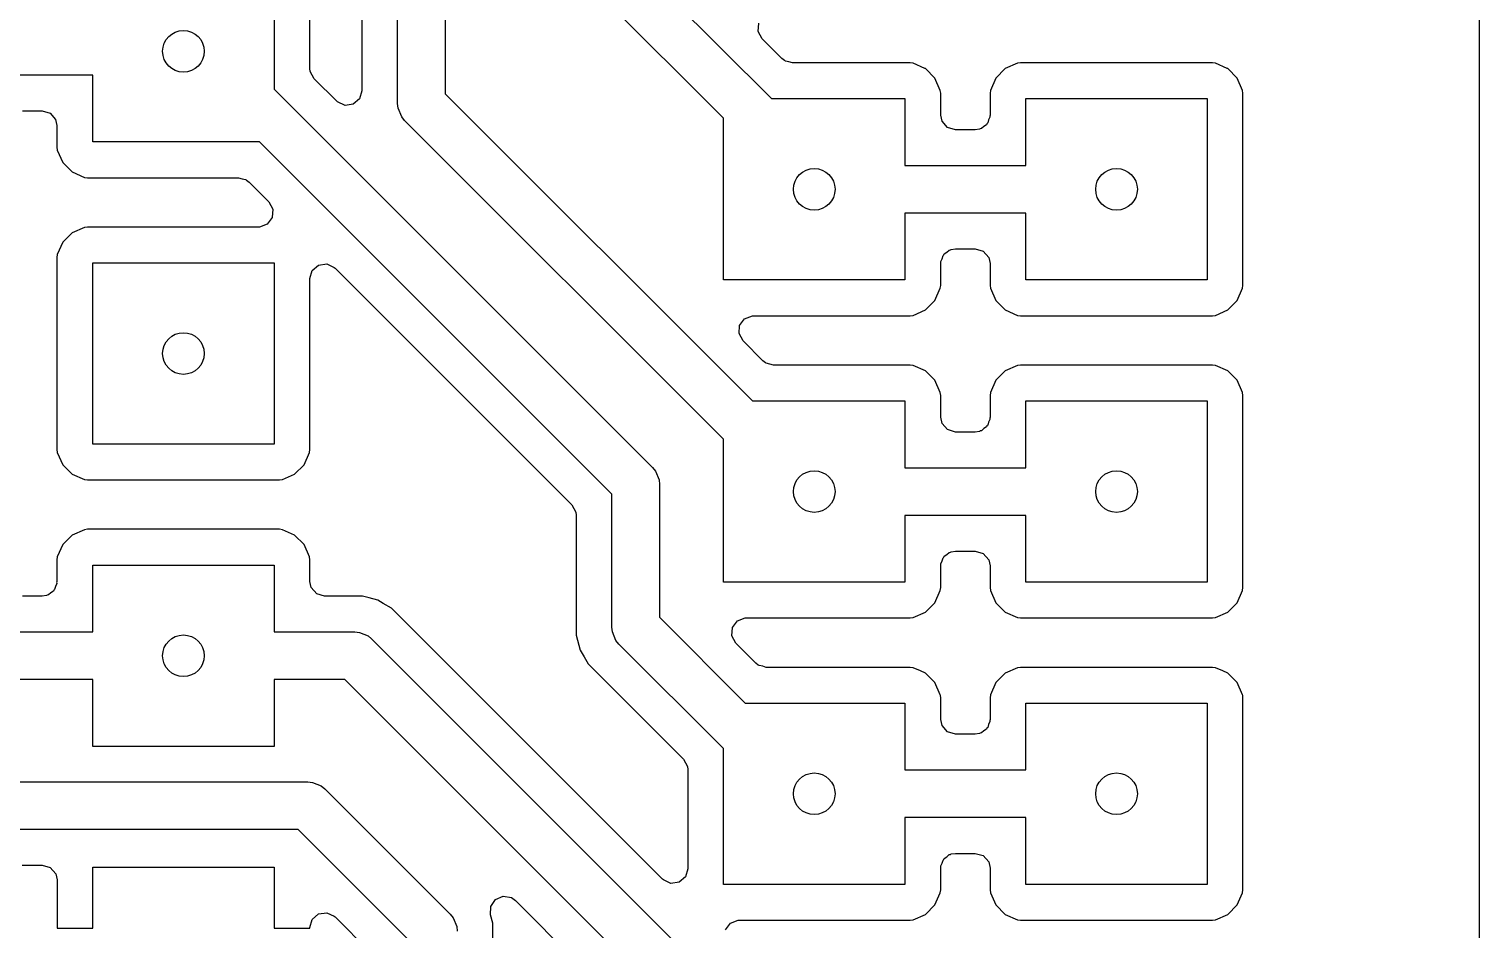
# Model space of a CAD drawing. Extents: x 0.22 to 2.58, y 0.22 to 2.18.
# Drawn here: x 2.1025 to 2.5821, y 0.9041 to 1.2019 of the extents above; entities that cross this region are included whole.
import ezdxf

# ---------------------------------------------------------------- set-up
doc = ezdxf.new("R2010")
doc.units = 0
doc.header["$MEASUREMENT"] = 0
doc.layers.add('BLACK', color=7, linetype='CONTINUOUS')

msp = doc.modelspace()

# ---------------------------------------------------------------- linework, layer by layer
at = {"layer": 'BLACK', "linetype": 'CONTINUOUS'}
for p, q in [((2.58211, 2.1772), (2.58211, 0.22278)), ((2.24016, 1.33465), (2.24016, 1.18043)), ((2.22441, 1.17717), (2.22441, 1.33138)), ((2.21258, 1.32446), (2.21258, 1.1814)), ((2.27953, 1.24736), (2.34806, 1.17882)), ((2.3322, 1.17241), (2.26609, 1.23853)), ((2.18354, 1.22449), (2.18354, 1.18192)), ((2.19537, 1.18885), (2.19537, 1.22625)), ((2.34364, 1.20107), (2.34384, 1.20381)), ((2.34496, 1.19865), (2.34364, 1.20107)), ((2.35154, 1.19208), (2.34496, 1.19865)), ((2.35235, 1.19142), (2.35154, 1.19208)), ((2.35245, 1.19139), (2.35235, 1.19142)), ((2.35265, 1.19125), (2.35245, 1.19139)), ((2.35383, 1.19099), (2.35265, 1.19125)), ((2.35499, 1.19065), (2.35383, 1.19099)), ((2.39397, 1.19065), (2.35499, 1.19065)), ((2.39496, 1.19053), (2.39397, 1.19065)), ((2.39397, 1.19065), (2.39397, 1.19065)), ((2.39879, 1.18885), (2.39496, 1.19053)), ((2.42945, 1.19053), (2.4254, 1.18875)), ((2.43044, 1.19065), (2.42945, 1.19053)), ((2.42945, 1.19053), (2.42945, 1.19053)), ((2.49397, 1.19065), (2.43044, 1.19065)), ((2.43044, 1.19065), (2.43044, 1.19065)), ((2.49496, 1.19053), (2.49397, 1.19065)), ((2.49879, 1.18885), (2.49496, 1.19053)), ((2.12354, 1.18661), (2.08354, 1.18661)), ((2.12354, 1.16449), (2.12354, 1.18661)), ((2.19549, 1.18781), (2.19537, 1.18885)), ((2.1968, 1.18539), (2.19549, 1.18781)), ((2.20424, 1.17795), (2.1968, 1.18539)), ((2.39901, 1.18875), (2.39879, 1.18885)), ((2.40213, 1.18562), (2.39901, 1.18875)), ((2.40392, 1.18157), (2.40213, 1.18562)), ((2.42228, 1.18562), (2.42049, 1.18157)), ((2.4254, 1.18875), (2.42228, 1.18562)), ((2.49901, 1.18875), (2.49879, 1.18885)), ((2.50213, 1.18562), (2.49901, 1.18875)), ((2.50392, 1.18157), (2.50213, 1.18562)), ((2.18354, 1.18192), (2.30872, 1.05675)), ((2.21258, 1.1814), (2.2118, 1.17877)), ((2.24016, 1.18043), (2.34177, 1.07882)), ((2.40404, 1.18059), (2.40392, 1.18157)), ((2.40392, 1.18157), (2.40392, 1.18157)), ((2.40392, 1.18157), (2.40392, 1.18157)), ((2.40404, 1.18058), (2.40404, 1.18059)), ((2.40404, 1.18059), (2.40404, 1.18059)), ((2.40404, 1.17341), (2.40404, 1.18058)), ((2.42049, 1.18157), (2.42037, 1.18059)), ((2.42037, 1.18059), (2.42037, 1.17341)), ((2.42049, 1.18157), (2.42049, 1.18157)), ((2.50404, 1.18059), (2.50392, 1.18157)), ((2.50392, 1.18157), (2.50392, 1.18157)), ((2.50392, 1.18157), (2.50392, 1.18157)), ((2.50404, 1.11705), (2.50404, 1.18059)), ((2.50404, 1.18059), (2.50404, 1.18059)), ((2.2045, 1.17772), (2.20424, 1.17795)), ((2.207, 1.17657), (2.2045, 1.17772)), ((2.20972, 1.17696), (2.207, 1.17657)), ((2.2118, 1.17877), (2.20972, 1.17696)), ((2.22456, 1.17563), (2.22441, 1.17717)), ((2.22574, 1.17279), (2.22456, 1.17563)), ((2.34806, 1.17882), (2.3922, 1.17882)), ((2.3922, 1.17882), (2.3922, 1.15669)), ((2.4322, 1.15669), (2.4322, 1.17882)), ((2.4322, 1.17882), (2.4922, 1.17882)), ((2.4922, 1.17882), (2.4922, 1.11882)), ((2.10026, 1.17478), (2.10371, 1.17478)), ((2.10371, 1.17478), (2.10683, 1.17478)), ((2.10683, 1.17478), (2.10947, 1.17401)), ((2.10947, 1.17401), (2.11127, 1.17193)), ((2.11127, 1.17193), (2.11171, 1.1699)), ((2.22672, 1.1716), (2.22574, 1.17279)), ((2.3322, 1.06611), (2.22672, 1.1716)), ((2.3322, 1.11882), (2.3322, 1.17241)), ((2.40448, 1.17138), (2.40404, 1.17341)), ((2.40628, 1.1693), (2.40448, 1.17138)), ((2.41933, 1.17053), (2.41918, 1.17021)), ((2.4196, 1.17077), (2.41933, 1.17053)), ((2.41989, 1.17176), (2.4196, 1.17077)), ((2.42032, 1.17271), (2.41989, 1.17176)), ((2.42037, 1.17341), (2.42027, 1.17306)), ((2.42027, 1.17306), (2.42032, 1.17271)), ((2.11171, 1.1699), (2.11171, 1.16272)), ((2.40892, 1.16852), (2.40628, 1.1693)), ((2.41549, 1.16852), (2.40892, 1.16852)), ((2.41687, 1.16872), (2.41549, 1.16852)), ((2.41711, 1.16887), (2.41687, 1.16872)), ((2.41752, 1.16896), (2.41711, 1.16887)), ((2.41831, 1.16965), (2.41752, 1.16896)), ((2.41918, 1.17021), (2.41831, 1.16965)), ((2.11171, 1.16272), (2.11171, 1.16272)), ((2.11171, 1.16272), (2.11183, 1.16173)), ((2.11183, 1.16173), (2.11183, 1.16173)), ((2.11183, 1.16173), (2.11361, 1.15769)), ((2.17871, 1.16449), (2.12354, 1.16449)), ((2.29528, 1.04792), (2.17871, 1.16449)), ((2.11361, 1.15769), (2.11361, 1.15769)), ((2.11361, 1.15769), (2.11674, 1.15456)), ((2.3922, 1.15669), (2.4322, 1.15669)), ((2.11674, 1.15456), (2.12079, 1.15277)), ((2.12079, 1.15277), (2.12178, 1.15266)), ((2.12178, 1.15266), (2.17178, 1.15266)), ((2.17178, 1.15266), (2.17294, 1.15232)), ((2.17294, 1.15232), (2.17412, 1.15206)), ((2.17412, 1.15206), (2.17432, 1.15191)), ((2.17432, 1.15191), (2.17442, 1.15188)), ((2.17442, 1.15188), (2.17524, 1.15123)), ((2.17524, 1.15123), (2.18181, 1.14465)), ((2.18181, 1.14465), (2.18313, 1.14224)), ((2.18313, 1.14224), (2.18293, 1.13949)), ((2.18128, 1.13729), (2.17871, 1.13633)), ((2.18293, 1.13949), (2.18128, 1.13729)), ((2.4322, 1.14094), (2.3922, 1.14094)), ((2.3922, 1.14094), (2.3922, 1.11882)), ((2.4322, 1.11882), (2.4322, 1.14094)), ((2.11674, 1.13442), (2.11361, 1.13129)), ((2.12079, 1.1362), (2.11674, 1.13442)), ((2.12178, 1.13632), (2.12079, 1.1362)), ((2.12079, 1.1362), (2.12079, 1.1362)), ((2.17836, 1.13632), (2.12178, 1.13632)), ((2.12178, 1.13632), (2.12178, 1.13632)), ((2.17871, 1.13633), (2.17836, 1.13632)), ((2.11183, 1.12724), (2.11171, 1.12625)), ((2.11361, 1.13129), (2.11183, 1.12724)), ((2.11183, 1.12724), (2.11183, 1.12724)), ((2.40508, 1.12711), (2.40523, 1.12743)), ((2.40523, 1.12743), (2.4061, 1.12799)), ((2.4061, 1.12799), (2.40689, 1.12867)), ((2.40689, 1.12867), (2.4073, 1.12876)), ((2.4073, 1.12876), (2.40754, 1.12892)), ((2.40754, 1.12892), (2.40892, 1.12911)), ((2.40892, 1.12911), (2.41549, 1.12911)), ((2.41549, 1.12911), (2.41813, 1.12834)), ((2.41813, 1.12834), (2.41993, 1.12626)), ((2.11171, 1.12625), (2.11171, 1.06272)), ((2.12354, 1.06449), (2.12354, 1.12449)), ((2.12354, 1.12449), (2.18354, 1.12449)), ((2.18354, 1.12449), (2.18354, 1.06449)), ((2.19615, 1.12194), (2.19823, 1.12374)), ((2.19823, 1.12374), (2.20095, 1.12414)), ((2.20095, 1.12414), (2.20345, 1.12299)), ((2.20345, 1.12299), (2.20371, 1.12276)), ((2.20371, 1.12276), (2.28201, 1.04445)), ((2.40404, 1.12423), (2.40414, 1.12457)), ((2.40404, 1.11705), (2.40404, 1.12423)), ((2.40409, 1.12493), (2.40452, 1.12587)), ((2.40414, 1.12457), (2.40409, 1.12493)), ((2.40452, 1.12587), (2.40481, 1.12687)), ((2.40481, 1.12687), (2.40508, 1.12711)), ((2.41993, 1.12626), (2.42037, 1.12423)), ((2.42037, 1.12423), (2.42037, 1.11705)), ((2.19537, 1.1193), (2.19615, 1.12194)), ((2.19537, 1.06272), (2.19537, 1.1193)), ((2.3922, 1.11882), (2.3322, 1.11882)), ((2.4922, 1.11882), (2.4322, 1.11882)), ((2.40213, 1.11202), (2.40392, 1.11606)), ((2.40392, 1.11606), (2.40404, 1.11705)), ((2.42037, 1.11705), (2.42037, 1.11705)), ((2.42037, 1.11705), (2.42049, 1.11606)), ((2.42049, 1.11606), (2.42049, 1.11606)), ((2.42049, 1.11606), (2.42228, 1.11202)), ((2.50213, 1.11202), (2.50392, 1.11606)), ((2.50392, 1.11606), (2.50404, 1.11705)), ((2.39496, 1.1071), (2.39901, 1.10889)), ((2.39901, 1.10889), (2.40213, 1.11202)), ((2.42228, 1.11202), (2.42228, 1.11202)), ((2.42228, 1.11202), (2.4254, 1.10889)), ((2.4254, 1.10889), (2.42945, 1.1071)), ((2.49496, 1.1071), (2.49901, 1.10889)), ((2.49901, 1.10889), (2.50213, 1.11202)), ((2.33734, 1.10107), (2.33754, 1.10381)), ((2.33754, 1.10381), (2.33919, 1.10601)), ((2.33919, 1.10601), (2.34176, 1.10698)), ((2.34176, 1.10698), (2.34211, 1.10699)), ((2.34211, 1.10699), (2.39397, 1.10699)), ((2.39397, 1.10699), (2.39496, 1.1071)), ((2.39397, 1.10699), (2.39397, 1.10699)), ((2.39397, 1.10699), (2.39397, 1.10699)), ((2.39496, 1.1071), (2.39496, 1.1071)), ((2.39496, 1.1071), (2.39496, 1.1071)), ((2.42945, 1.1071), (2.43044, 1.10699)), ((2.43044, 1.10699), (2.49397, 1.10699)), ((2.49397, 1.10699), (2.49496, 1.1071)), ((2.49397, 1.10699), (2.49397, 1.10699)), ((2.49397, 1.10699), (2.49397, 1.10699)), ((2.49496, 1.1071), (2.49496, 1.1071)), ((2.49496, 1.1071), (2.49496, 1.1071)), ((2.33866, 1.09865), (2.33734, 1.10107)), ((2.34524, 1.09208), (2.33866, 1.09865)), ((2.34605, 1.09142), (2.34524, 1.09208)), ((2.34615, 1.09139), (2.34605, 1.09142)), ((2.34635, 1.09125), (2.34615, 1.09139)), ((2.34753, 1.09099), (2.34635, 1.09125)), ((2.34869, 1.09065), (2.34753, 1.09099)), ((2.39397, 1.09065), (2.34869, 1.09065)), ((2.39496, 1.09053), (2.39397, 1.09065)), ((2.39397, 1.09065), (2.39397, 1.09065)), ((2.39901, 1.08875), (2.39496, 1.09053)), ((2.42945, 1.09053), (2.4254, 1.08875)), ((2.43044, 1.09065), (2.42945, 1.09053)), ((2.42945, 1.09053), (2.42945, 1.09053)), ((2.49397, 1.09065), (2.43044, 1.09065)), ((2.43044, 1.09065), (2.43044, 1.09065)), ((2.49496, 1.09053), (2.49397, 1.09065)), ((2.49901, 1.08875), (2.49496, 1.09053)), ((2.40213, 1.08562), (2.39901, 1.08875)), ((2.39901, 1.08875), (2.39901, 1.08875)), ((2.40392, 1.08157), (2.40213, 1.08562)), ((2.42228, 1.08562), (2.42049, 1.08157)), ((2.4254, 1.08875), (2.42228, 1.08562)), ((2.50213, 1.08562), (2.49901, 1.08875)), ((2.49901, 1.08875), (2.49901, 1.08875)), ((2.50392, 1.08157), (2.50213, 1.08562)), ((2.40404, 1.08059), (2.40392, 1.08157)), ((2.40392, 1.08157), (2.40392, 1.08157)), ((2.40392, 1.08157), (2.40392, 1.08157)), ((2.40404, 1.08058), (2.40404, 1.08059)), ((2.40404, 1.08059), (2.40404, 1.08059)), ((2.40404, 1.07341), (2.40404, 1.08058)), ((2.42049, 1.08157), (2.42037, 1.08059)), ((2.42037, 1.08059), (2.42037, 1.07341)), ((2.42049, 1.08157), (2.42049, 1.08157)), ((2.50404, 1.08059), (2.50392, 1.08157)), ((2.50392, 1.08157), (2.50392, 1.08157)), ((2.50392, 1.08157), (2.50392, 1.08157)), ((2.50404, 1.01705), (2.50404, 1.08059)), ((2.50404, 1.08059), (2.50404, 1.08059)), ((2.34177, 1.07882), (2.3922, 1.07882)), ((2.3922, 1.07882), (2.3922, 1.05669)), ((2.4322, 1.05669), (2.4322, 1.07882)), ((2.4322, 1.07882), (2.4922, 1.07882)), ((2.4922, 1.07882), (2.4922, 1.01882)), ((2.40448, 1.07138), (2.40404, 1.07341)), ((2.40628, 1.0693), (2.40448, 1.07138)), ((2.41831, 1.06965), (2.41752, 1.06896)), ((2.41918, 1.07021), (2.41831, 1.06965)), ((2.41933, 1.07053), (2.41918, 1.07021)), ((2.4196, 1.07077), (2.41933, 1.07053)), ((2.41989, 1.07176), (2.4196, 1.07077)), ((2.42032, 1.07271), (2.41989, 1.07176)), ((2.42037, 1.07341), (2.42027, 1.07306)), ((2.42027, 1.07306), (2.42032, 1.07271)), ((2.3322, 1.01882), (2.3322, 1.06611)), ((2.40892, 1.06852), (2.40628, 1.0693)), ((2.41549, 1.06852), (2.40892, 1.06852)), ((2.41687, 1.06872), (2.41549, 1.06852)), ((2.41711, 1.06887), (2.41687, 1.06872)), ((2.41752, 1.06896), (2.41711, 1.06887)), ((2.11171, 1.06272), (2.11171, 1.06272)), ((2.11171, 1.06272), (2.11183, 1.06173)), ((2.11183, 1.06173), (2.11183, 1.06173)), ((2.11183, 1.06173), (2.11361, 1.05769)), ((2.18354, 1.06449), (2.12354, 1.06449)), ((2.19347, 1.05769), (2.19526, 1.06173)), ((2.19526, 1.06173), (2.19537, 1.06272)), ((2.11361, 1.05769), (2.11361, 1.05769)), ((2.11361, 1.05769), (2.11674, 1.05456)), ((2.19034, 1.05456), (2.19347, 1.05769)), ((2.30872, 1.05675), (2.3097, 1.05556)), ((2.3097, 1.05556), (2.31087, 1.05272)), ((2.3922, 1.05669), (2.4322, 1.05669)), ((2.11674, 1.05456), (2.12079, 1.05277)), ((2.12079, 1.05277), (2.12178, 1.05266)), ((2.12178, 1.05266), (2.18531, 1.05266)), ((2.18531, 1.05266), (2.1863, 1.05277)), ((2.18531, 1.05266), (2.18531, 1.05266)), ((2.18531, 1.05266), (2.18531, 1.05266)), ((2.1863, 1.05277), (2.19034, 1.05456)), ((2.1863, 1.05277), (2.1863, 1.05277)), ((2.1863, 1.05277), (2.1863, 1.05277)), ((2.31087, 1.05272), (2.31102, 1.05118)), ((2.31102, 1.05118), (2.31102, 1.0072)), ((2.29528, 1.00394), (2.29528, 1.04792)), ((2.28201, 1.04445), (2.28333, 1.04203)), ((2.28333, 1.04203), (2.28344, 1.041)), ((2.28344, 1.041), (2.28344, 1.00134)), ((2.4322, 1.04094), (2.3922, 1.04094)), ((2.3922, 1.04094), (2.3922, 1.01882)), ((2.4322, 1.01882), (2.4322, 1.04094)), ((2.12079, 1.0362), (2.11674, 1.03442)), ((2.12178, 1.03632), (2.12079, 1.0362)), ((2.12079, 1.0362), (2.12079, 1.0362)), ((2.18531, 1.03632), (2.12178, 1.03632)), ((2.12178, 1.03632), (2.12178, 1.03632)), ((2.1863, 1.0362), (2.18531, 1.03632)), ((2.19034, 1.03442), (2.1863, 1.0362)), ((2.11361, 1.03129), (2.11183, 1.02724)), ((2.11674, 1.03442), (2.11361, 1.03129)), ((2.19034, 1.03442), (2.19034, 1.03442)), ((2.19347, 1.03129), (2.19034, 1.03442)), ((2.19526, 1.02724), (2.19347, 1.03129)), ((2.11183, 1.02724), (2.11171, 1.02625)), ((2.11183, 1.02724), (2.11183, 1.02724)), ((2.19537, 1.02626), (2.19526, 1.02724)), ((2.19526, 1.02724), (2.19526, 1.02724)), ((2.19526, 1.02724), (2.19526, 1.02724)), ((2.40452, 1.02587), (2.40481, 1.02687)), ((2.40481, 1.02687), (2.40508, 1.0271)), ((2.40508, 1.0271), (2.40523, 1.02743)), ((2.40523, 1.02743), (2.4061, 1.02799)), ((2.4061, 1.02799), (2.40689, 1.02867)), ((2.40689, 1.02867), (2.4073, 1.02876)), ((2.4073, 1.02876), (2.40754, 1.02892)), ((2.40754, 1.02892), (2.40892, 1.02911)), ((2.40892, 1.02911), (2.41549, 1.02911)), ((2.41549, 1.02911), (2.41813, 1.02834)), ((2.41813, 1.02834), (2.41993, 1.02626)), ((2.11171, 1.02625), (2.11171, 1.01907)), ((2.12354, 1.00236), (2.12354, 1.02449)), ((2.12354, 1.02449), (2.18354, 1.02449)), ((2.18354, 1.02449), (2.18354, 1.00236)), ((2.19537, 1.02625), (2.19537, 1.02626)), ((2.19537, 1.01907), (2.19537, 1.02625)), ((2.19537, 1.02625), (2.19537, 1.02625)), ((2.40404, 1.02423), (2.40414, 1.02457)), ((2.40404, 1.01705), (2.40404, 1.02423)), ((2.40409, 1.02493), (2.40452, 1.02587)), ((2.40414, 1.02457), (2.40409, 1.02493)), ((2.41993, 1.02626), (2.42037, 1.02423)), ((2.42037, 1.02423), (2.42037, 1.01705)), ((2.11123, 1.01743), (2.11094, 1.01644)), ((2.11166, 1.01838), (2.11123, 1.01743)), ((2.11171, 1.01907), (2.11161, 1.01873)), ((2.11161, 1.01873), (2.11166, 1.01838)), ((2.19582, 1.01705), (2.19537, 1.01907)), ((2.19762, 1.01497), (2.19582, 1.01705)), ((2.3922, 1.01882), (2.3322, 1.01882)), ((2.40392, 1.01606), (2.40404, 1.01705)), ((2.42037, 1.01705), (2.42037, 1.01705)), ((2.42037, 1.01705), (2.42049, 1.01606)), ((2.4922, 1.01882), (2.4322, 1.01882)), ((2.50392, 1.01606), (2.50404, 1.01705)), ((2.10683, 1.01419), (2.10026, 1.01419)), ((2.10821, 1.01439), (2.10683, 1.01419)), ((2.10844, 1.01454), (2.10821, 1.01439)), ((2.10886, 1.01463), (2.10844, 1.01454)), ((2.10964, 1.01532), (2.10886, 1.01463)), ((2.11052, 1.01588), (2.10964, 1.01532)), ((2.11067, 1.0162), (2.11052, 1.01588)), ((2.11094, 1.01644), (2.11067, 1.0162)), ((2.20026, 1.01419), (2.19762, 1.01497)), ((2.21283, 1.01419), (2.20026, 1.01419)), ((2.21499, 1.01361), (2.21283, 1.01419)), ((2.21283, 1.01419), (2.21283, 1.01419)), ((2.21784, 1.01285), (2.21499, 1.01361)), ((2.21961, 1.01183), (2.21784, 1.01285)), ((2.40213, 1.01202), (2.40392, 1.01606)), ((2.42049, 1.01606), (2.42049, 1.01606)), ((2.42049, 1.01606), (2.42228, 1.01202)), ((2.50213, 1.01202), (2.50392, 1.01606)), ((2.22234, 1.01026), (2.21961, 1.01183)), ((2.31204, 0.92055), (2.22234, 1.01026)), ((2.22234, 1.01026), (2.22234, 1.01026)), ((2.39496, 1.0071), (2.39901, 1.00889)), ((2.39901, 1.00889), (2.40213, 1.01202)), ((2.42228, 1.01202), (2.42228, 1.01202)), ((2.42228, 1.01202), (2.4254, 1.00889)), ((2.4254, 1.00889), (2.42945, 1.0071)), ((2.49496, 1.0071), (2.49901, 1.00889)), ((2.49901, 1.00889), (2.50213, 1.01202)), ((2.29543, 1.0024), (2.29528, 1.00394)), ((2.31102, 1.0072), (2.3394, 0.97882)), ((2.33498, 1.00107), (2.33518, 1.00381)), ((2.33518, 1.00381), (2.33683, 1.00601)), ((2.33683, 1.00601), (2.3394, 1.00698)), ((2.3394, 1.00698), (2.33975, 1.00699)), ((2.33975, 1.00699), (2.39397, 1.00699)), ((2.39397, 1.00699), (2.39496, 1.0071)), ((2.39397, 1.00699), (2.39397, 1.00699)), ((2.39397, 1.00699), (2.39397, 1.00699)), ((2.39496, 1.0071), (2.39496, 1.0071)), ((2.39496, 1.0071), (2.39496, 1.0071)), ((2.42945, 1.0071), (2.43044, 1.00699)), ((2.43044, 1.00699), (2.49397, 1.00699)), ((2.49397, 1.00699), (2.49496, 1.0071)), ((2.49397, 1.00699), (2.49397, 1.00699)), ((2.49397, 1.00699), (2.49397, 1.00699)), ((2.49496, 1.0071), (2.49496, 1.0071)), ((2.49496, 1.0071), (2.49496, 1.0071)), ((2.08354, 1.00236), (2.12354, 1.00236)), ((2.18354, 1.00236), (2.21024, 1.00236)), ((2.21024, 1.00236), (2.21177, 1.00221)), ((2.21177, 1.00221), (2.21461, 1.00104)), ((2.21461, 1.00104), (2.2158, 1.00006)), ((2.2158, 1.00006), (2.33704, 0.87882)), ((2.28344, 1.00134), (2.28479, 0.99633)), ((2.2966, 0.99956), (2.29543, 1.0024)), ((2.29758, 0.99837), (2.2966, 0.99956)), ((2.3322, 0.96375), (2.29758, 0.99837)), ((2.3363, 0.99865), (2.33498, 1.00107)), ((2.34287, 0.99208), (2.3363, 0.99865)), ((2.28479, 0.99633), (2.28608, 0.99408)), ((2.28608, 0.99408), (2.28738, 0.99184)), ((2.28738, 0.99184), (2.28738, 0.99184)), ((2.28738, 0.99184), (2.31894, 0.96028)), ((2.34369, 0.99142), (2.34287, 0.99208)), ((2.34379, 0.99139), (2.34369, 0.99142)), ((2.34399, 0.99125), (2.34379, 0.99139)), ((2.34517, 0.99099), (2.34399, 0.99125)), ((2.34633, 0.99065), (2.34517, 0.99099)), ((2.39397, 0.99065), (2.34633, 0.99065)), ((2.39496, 0.99053), (2.39397, 0.99065)), ((2.39397, 0.99065), (2.39397, 0.99065)), ((2.39739, 0.98946), (2.39496, 0.99053)), ((2.39901, 0.98875), (2.39739, 0.98946)), ((2.40213, 0.98562), (2.39901, 0.98875)), ((2.4254, 0.98875), (2.42228, 0.98562)), ((2.42945, 0.99053), (2.4254, 0.98875)), ((2.43044, 0.99065), (2.42945, 0.99053)), ((2.42945, 0.99053), (2.42945, 0.99053)), ((2.49397, 0.99065), (2.43044, 0.99065)), ((2.43044, 0.99065), (2.43044, 0.99065)), ((2.49496, 0.99053), (2.49397, 0.99065)), ((2.49739, 0.98946), (2.49496, 0.99053)), ((2.49901, 0.98875), (2.49739, 0.98946)), ((2.50213, 0.98562), (2.49901, 0.98875)), ((2.12354, 0.98661), (2.08354, 0.98661)), ((2.12354, 0.96449), (2.12354, 0.98661)), ((2.20697, 0.98661), (2.18354, 0.98661)), ((2.18354, 0.98661), (2.18354, 0.96449)), ((2.3322, 0.86138), (2.20697, 0.98661)), ((2.40392, 0.98157), (2.40213, 0.98562)), ((2.42228, 0.98562), (2.42049, 0.98157)), ((2.50392, 0.98157), (2.50213, 0.98562)), ((2.3394, 0.97882), (2.3922, 0.97882)), ((2.3922, 0.97882), (2.3922, 0.95669)), ((2.40395, 0.98128), (2.40392, 0.98157)), ((2.40392, 0.98157), (2.40392, 0.98157)), ((2.40392, 0.98157), (2.40392, 0.98157)), ((2.40404, 0.98059), (2.40395, 0.98128)), ((2.40404, 0.98058), (2.40404, 0.98059)), ((2.40404, 0.97341), (2.40404, 0.98058)), ((2.42049, 0.98157), (2.42037, 0.98059)), ((2.42037, 0.98059), (2.42037, 0.97341)), ((2.42049, 0.98157), (2.42049, 0.98157)), ((2.4322, 0.95669), (2.4322, 0.97882)), ((2.4322, 0.97882), (2.4922, 0.97882)), ((2.4922, 0.97882), (2.4922, 0.91882)), ((2.50395, 0.98128), (2.50392, 0.98157)), ((2.50392, 0.98157), (2.50392, 0.98157)), ((2.50392, 0.98157), (2.50392, 0.98157)), ((2.50404, 0.98059), (2.50395, 0.98128)), ((2.50404, 0.91705), (2.50404, 0.98059)), ((2.40448, 0.97138), (2.40404, 0.97341)), ((2.40628, 0.9693), (2.40448, 0.97138)), ((2.40892, 0.96852), (2.40628, 0.9693)), ((2.41752, 0.96896), (2.41711, 0.96887)), ((2.41831, 0.96965), (2.41752, 0.96896)), ((2.41918, 0.97021), (2.41831, 0.96965)), ((2.41933, 0.97053), (2.41918, 0.97021)), ((2.4196, 0.97077), (2.41933, 0.97053)), ((2.41989, 0.97176), (2.4196, 0.97077)), ((2.42032, 0.97271), (2.41989, 0.97176)), ((2.42037, 0.97341), (2.42027, 0.97306)), ((2.42027, 0.97306), (2.42032, 0.97271)), ((2.18354, 0.96449), (2.12354, 0.96449)), ((2.41549, 0.96852), (2.40892, 0.96852)), ((2.41687, 0.96872), (2.41549, 0.96852)), ((2.41711, 0.96887), (2.41687, 0.96872)), ((2.31894, 0.96028), (2.32026, 0.95786)), ((2.3322, 0.91882), (2.3322, 0.96375)), ((2.32026, 0.95786), (2.32037, 0.95682)), ((2.32037, 0.95682), (2.32037, 0.924)), ((2.3922, 0.95669), (2.4322, 0.95669)), ((2.00326, 0.95276), (2.19472, 0.95276)), ((2.19472, 0.95276), (2.19626, 0.9526)), ((2.19626, 0.9526), (2.1991, 0.95143)), ((2.1991, 0.95143), (2.20029, 0.95045)), ((2.20029, 0.95045), (2.24179, 0.90895)), ((2.4322, 0.94094), (2.3922, 0.94094)), ((2.3922, 0.94094), (2.3922, 0.91882)), ((2.4322, 0.91882), (2.4322, 0.94094)), ((2.19146, 0.93701), (2, 0.93701)), ((2.22835, 0.90012), (2.19146, 0.93701)), ((2.40409, 0.92493), (2.40452, 0.92587)), ((2.40452, 0.92587), (2.40481, 0.92687)), ((2.40481, 0.92687), (2.40508, 0.9271)), ((2.40508, 0.9271), (2.40523, 0.92743)), ((2.40523, 0.92743), (2.4061, 0.92799)), ((2.4061, 0.92799), (2.40689, 0.92867)), ((2.40689, 0.92867), (2.4073, 0.92876)), ((2.4073, 0.92876), (2.40754, 0.92892)), ((2.40754, 0.92892), (2.40892, 0.92911)), ((2.40892, 0.92911), (2.41549, 0.92911)), ((2.41549, 0.92911), (2.41813, 0.92834)), ((2.41813, 0.92834), (2.41993, 0.92626)), ((2.41993, 0.92626), (2.42037, 0.92423)), ((2.10024, 0.92518), (2.10685, 0.92518)), ((2.10685, 0.92518), (2.10949, 0.9244)), ((2.10949, 0.9244), (2.11129, 0.92232)), ((2.11129, 0.92232), (2.11173, 0.9203)), ((2.12354, 0.90433), (2.12354, 0.92449)), ((2.12354, 0.92449), (2.18354, 0.92449)), ((2.18354, 0.92449), (2.18354, 0.90433)), ((2.3196, 0.92136), (2.31752, 0.91956)), ((2.32037, 0.924), (2.3196, 0.92136)), ((2.40404, 0.92423), (2.40414, 0.92457)), ((2.40404, 0.91705), (2.40404, 0.92423)), ((2.40414, 0.92457), (2.40409, 0.92493)), ((2.42037, 0.92423), (2.42037, 0.91705)), ((2.11173, 0.9203), (2.11173, 0.90433)), ((2.3123, 0.92031), (2.31204, 0.92055)), ((2.3148, 0.91917), (2.3123, 0.92031)), ((2.31752, 0.91956), (2.3148, 0.91917)), ((2.3922, 0.91882), (2.3322, 0.91882)), ((2.40392, 0.91606), (2.40404, 0.91705)), ((2.42037, 0.91705), (2.42037, 0.91705)), ((2.42037, 0.91705), (2.42049, 0.91606)), ((2.4922, 0.91882), (2.4322, 0.91882)), ((2.50392, 0.91606), (2.50404, 0.91705)), ((2.25517, 0.90881), (2.25523, 0.91156)), ((2.25523, 0.91156), (2.25677, 0.91384)), ((2.25677, 0.91384), (2.2593, 0.91492)), ((2.2593, 0.91492), (2.26202, 0.91446)), ((2.26202, 0.91446), (2.26334, 0.91352)), ((2.26334, 0.91352), (2.31894, 0.85791)), ((2.39901, 0.90889), (2.40213, 0.91202)), ((2.40213, 0.91202), (2.40392, 0.91606)), ((2.42049, 0.91606), (2.42049, 0.91606)), ((2.42049, 0.91606), (2.42228, 0.91202)), ((2.42228, 0.91202), (2.42228, 0.91202)), ((2.42228, 0.91202), (2.4254, 0.90889)), ((2.49901, 0.90889), (2.50213, 0.91202)), ((2.50213, 0.91202), (2.50392, 0.91606)), ((2.19535, 0.9046), (2.19613, 0.90724)), ((2.19613, 0.90724), (2.19821, 0.90904)), ((2.19821, 0.90904), (2.20093, 0.90943)), ((2.20093, 0.90943), (2.20343, 0.90829)), ((2.20343, 0.90829), (2.20369, 0.90805)), ((2.20369, 0.90805), (2.21509, 0.89665)), ((2.24179, 0.90895), (2.24277, 0.90776)), ((2.24277, 0.90776), (2.24394, 0.90492)), ((2.25593, 0.90598), (2.25517, 0.90881)), ((2.33446, 0.90601), (2.33704, 0.90698)), ((2.33704, 0.90698), (2.33739, 0.90699)), ((2.33739, 0.90699), (2.39397, 0.90699)), ((2.39397, 0.90699), (2.39496, 0.9071)), ((2.39397, 0.90699), (2.39397, 0.90699)), ((2.39397, 0.90699), (2.39397, 0.90699)), ((2.39496, 0.9071), (2.39901, 0.90889)), ((2.39496, 0.9071), (2.39496, 0.9071)), ((2.39496, 0.9071), (2.39496, 0.9071)), ((2.4254, 0.90889), (2.42945, 0.9071)), ((2.42945, 0.9071), (2.43044, 0.90699)), ((2.43044, 0.90699), (2.49397, 0.90699)), ((2.49397, 0.90699), (2.49496, 0.9071)), ((2.49397, 0.90699), (2.49397, 0.90699)), ((2.49397, 0.90699), (2.49397, 0.90699)), ((2.49496, 0.9071), (2.49901, 0.90889)), ((2.49496, 0.9071), (2.49496, 0.9071)), ((2.49496, 0.9071), (2.49496, 0.9071)), ((2.11173, 0.90433), (2.12354, 0.90433)), ((2.18354, 0.90433), (2.19535, 0.90433)), ((2.19535, 0.90433), (2.19535, 0.9046)), ((2.24394, 0.90492), (2.24409, 0.90339)), ((2.25593, 0.84483), (2.25593, 0.90598)), ((2.25593, 0.90598), (2.25593, 0.90598)), ((2.33281, 0.90381), (2.33446, 0.90601))]:
    msp.add_line(p, q, dxfattribs=at)
at = {"layer": 'BLACK'}
for centre in [(2.15354, 1.19449), (2.3622, 1.14882), (2.4622, 1.14882), (2.15354, 1.09449), (2.3622, 1.04882), (2.4622, 1.04882), (2.15354, 0.99449), (2.3622, 0.94882), (2.4622, 0.94882)]:
    msp.add_circle(centre, 0.00689, dxfattribs=at)
at = {"layer": 'WHITE'}
for centre in [(2.15354, 1.19449), (2.3622, 1.14882), (2.4622, 1.14882), (2.15354, 1.09449), (2.3622, 1.04882), (2.4622, 1.04882), (2.15354, 0.99449), (2.3622, 0.94882), (2.4622, 0.94882)]:
    msp.add_circle(centre, 0.00689, dxfattribs=at)

doc.saveas('drawing.dxf')
